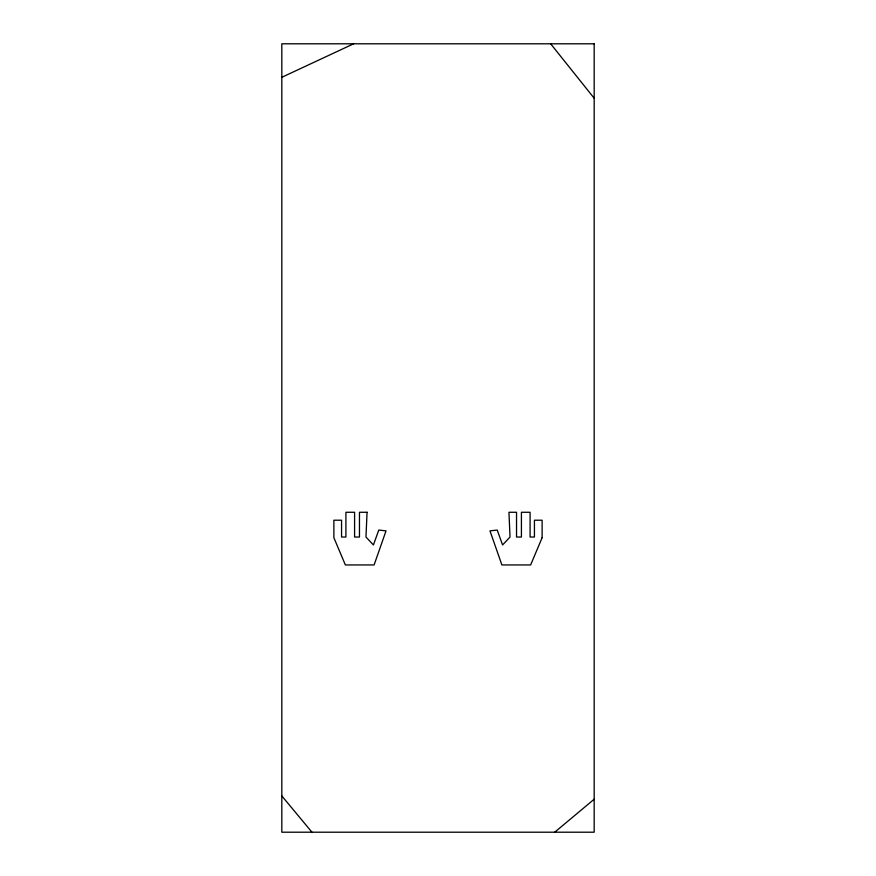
<?xml version="1.0" encoding="UTF-8"?>
<svg xmlns="http://www.w3.org/2000/svg" width="876" height="876" viewBox="0 0 876 876"><rect width="100%" height="100%" fill="white"/><g stroke="black" fill="none" stroke-linecap="round" stroke-linejoin="round"><path stroke-width="1.31" d="M554.716 832.2L594.18 799.219M281.82 77.296L353.63 43.8M281.82 795.934L311.955 832.2M550.654 43.8L594.18 98.232M367.055 512.274L365.971 537.032L373.417 544.96L378.782 530.057L386.031 530.867L374.107 564.943L345.363 564.943L333.876 537.711L333.876 520.213L341.563 520.213L341.563 537.032L345.91 537.032L345.91 512.274L354.583 512.274L354.583 537.032L359.467 537.032L359.467 512.274L367.055 512.274M542.124 537.711L530.637 564.943L501.893 564.943L489.969 530.867L497.218 530.057L502.583 544.96L510.029 537.032L508.945 512.274L516.533 512.274L516.533 537.032L521.417 537.032L521.417 512.274L530.09 512.274L530.09 537.032L534.437 537.032L534.437 520.213L542.124 520.213L542.124 537.711M594.18 43.8L281.82 43.8L281.82 832.2L594.18 832.2L594.18 43.8"/></g></svg>
